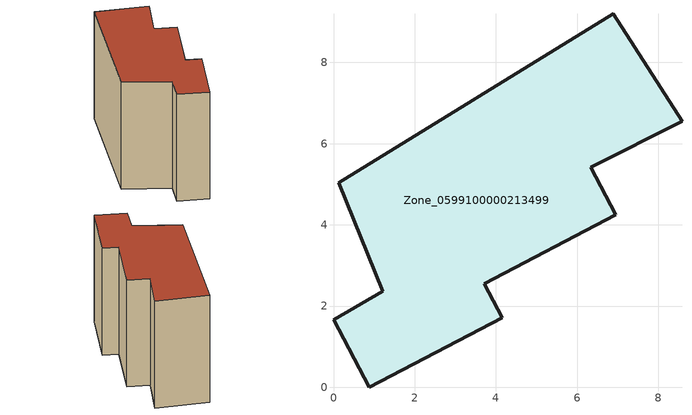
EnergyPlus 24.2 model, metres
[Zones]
Zone_0599100000213499
 floor ground (C_G): 4.16,1.72 0.88,0 0,1.66 1.22,2.37 0.13,5.04 6.89,9.2 8.58,6.55 6.33,5.42 6.95,4.24 3.72,2.55 z0
 wall outside (C_F): 8.58,6.55 6.89,9.2 0.13,5.04 1.22,2.37 0,1.66 0.88,0 4.16,1.72 3.72,2.55 6.95,4.24 6.33,5.42 8.58,6.55 z0:6.95
 roof outside (C_R): 6.95,4.24 6.33,5.42 8.58,6.55 6.89,9.2 0.13,5.04 1.22,2.37 0,1.66 0.88,0 4.16,1.72 3.72,2.55 z6.95
[BUILDING]
Pand.0599100000213499: North Axis=0; Terrain=City; Loads Convergence Tolerance Value=0.04; Temperature Convergence Tolerance Value=0.4; Solar Distribution=FullExterior; Maximum Number of Warmup Days=25; Minimum Number of Warmup Days=1
[Site:Location]
Rotterdam.The.Hague.AP_ZH_NLD Design_Conditions: Latitude=51.96; Longitude=4.45; Time Zone=1; Elevation=-4.5
[SITE:GROUNDTEMPERATURE:BUILDINGSURFACE]
18, 18, 18, 18, 18, 18, 18, 18, 18, 18, 18, 18
[MATERIAL] Thermal Absorptance=0.9; Solar Absorptance=0.7; Visible Absorptance=0.7
Name | Roughness | Thickness | Conductivity | Density | Specific Heat
G.TI.1946 | MediumSmooth | 0.15 | 1 | 540 | 1210
F.TI.1946 | Rough | 0.3 | 0.857143 | 1920 | 840
R.TI.1946 | MediumRough | 0.2 | 0.1 | 1500 | 1000
[CONSTRUCTION]
C_G: G.TI.1946
C_F: F.TI.1946
C_R: R.TI.1946
[ZONE]
Zone_0599100000213499: Type=1; Multiplier=1; Ceiling Height=Autocalculate; Volume=Autocalculate; Floor Area=autocalculate; Part of Total Floor Area=Yes
[ZONEINFILTRATION:DESIGNFLOWRATE]
Infil_Zone_0599100000213499: Zone or ZoneList or Space or SpaceList=Zone_0599100000213499; Schedule=AlwaysOn; Design Flow Rate Calculation Method=Flow/Area; Flow Rate per Floor Area=0.003; Constant Term Coefficient=1; Temperature Term Coefficient=0; Velocity Term Coefficient=0; Velocity Squared Term Coefficient=0
[HVACTEMPLATE:ZONE:IDEALLOADSAIRSYSTEM]
Zone_0599100000213499: Maximum Heating Supply Air Temperature=50; Minimum Cooling Supply Air Temperature=13; Maximum Heating Supply Air Humidity Ratio=0.0156; Minimum Cooling Supply Air Humidity Ratio=0.0077; Heating Limit=NoLimit; Cooling Limit=NoLimit; Dehumidification Control Type=ConstantSensibleHeatRatio; Cooling Sensible Heat Ratio=0.7; Dehumidification Setpoint=60; Humidification Control Type=None; Humidification Setpoint=30; Outdoor Air Method=None; Outdoor Air Flow Rate per Person=0.00944; Outdoor Air Flow Rate per Zone Floor Area=0; Outdoor Air Flow Rate per Zone=0; Demand Controlled Ventilation Type=None; Outdoor Air Economizer Type=NoEconomizer; Heat Recovery Type=None; Sensible Heat Recovery Effectiveness=0.7; Latent Heat Recovery Effectiveness=0.65
[ZONECONTROL:THERMOSTAT]
ThermostatControl_Zone_0599100000213499: Zone or ZoneList=Zone_0599100000213499; Control Type Schedule=DualSetpointControlType; Control 1=Thermostat_Zone_0599100000213499; Temperature Difference Between Cutout And Setpoint=0
[THERMOSTATSETPOINT:DUALSETPOINT]
Thermostat_Zone_0599100000213499: Heating Setpoint Temperature Schedule=HeatingSetpoint_Zone_0599100000213499; Cooling Setpoint Temperature Schedule=CoolingSetpoint_Zone_0599100000213499
[SCHEDULE:COMPACT]
HeatingSetpoint_Zone_0599100000213499: Through: 12/31, For: AllDays, Until: 24:00, 21
CoolingSetpoint_Zone_0599100000213499: Through: 12/31, For: AllDays, Until: 24:00, 24
DualSetpointControlType: Through: 12/31, For: AllDays, Until: 24:00, 4
AlwaysOn: Through: 12/31, For: AllDays, Until: 24:00, 1
